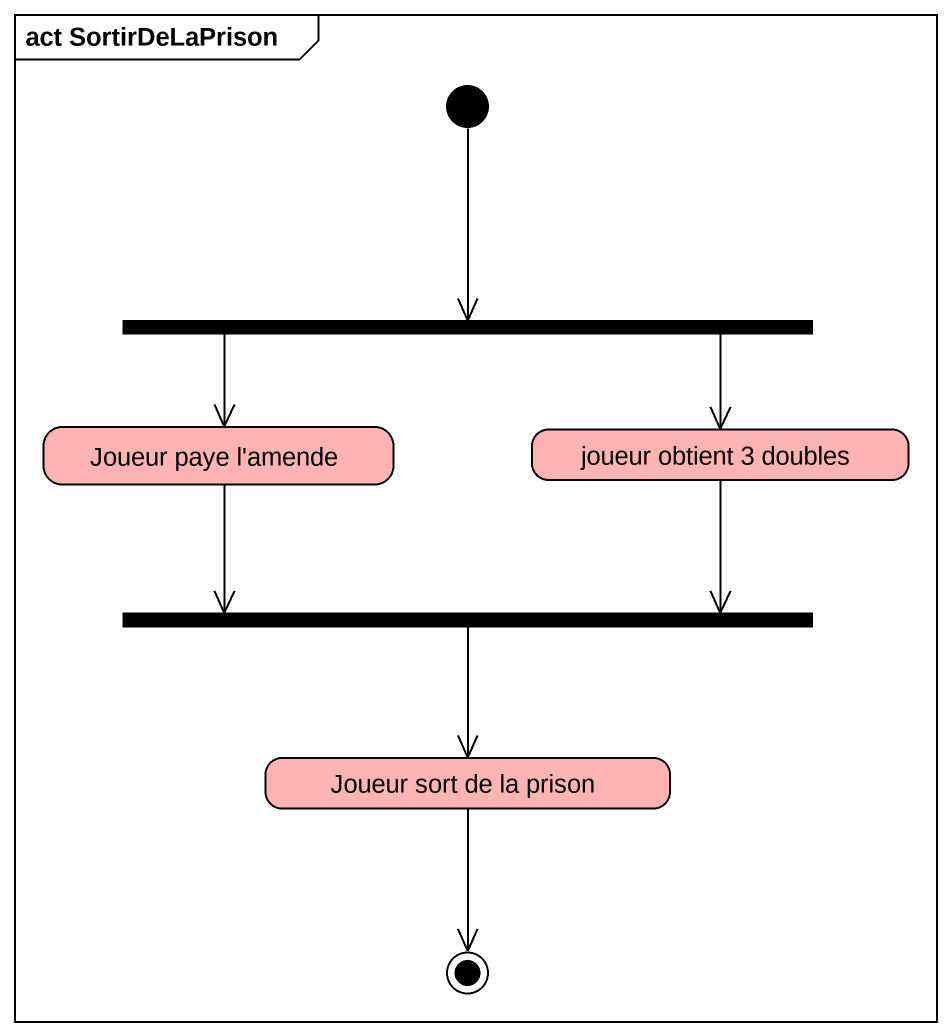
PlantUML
@startuml
mainframe act SortirDeLaPrison
hide empty description
state fork1 <<fork>>
state "Joueur paye l'amende" as Joueur_paye_l_amende #FFB4B4
state "joueur obtient 3 doubles" as joueur_obtient_3_doubles #FFB4B4
state fork2 <<join>>
state "Joueur sort de la prison" as Joueur_sort_de_la_prison #FFB4B4
[*] --> fork1
fork1 -left-> Joueur_paye_l_amende
fork1 -right-> joueur_obtient_3_doubles
Joueur_paye_l_amende --> fork2
joueur_obtient_3_doubles --> fork2
fork2 --> Joueur_sort_de_la_prison
Joueur_sort_de_la_prison --> [*]
@enduml
